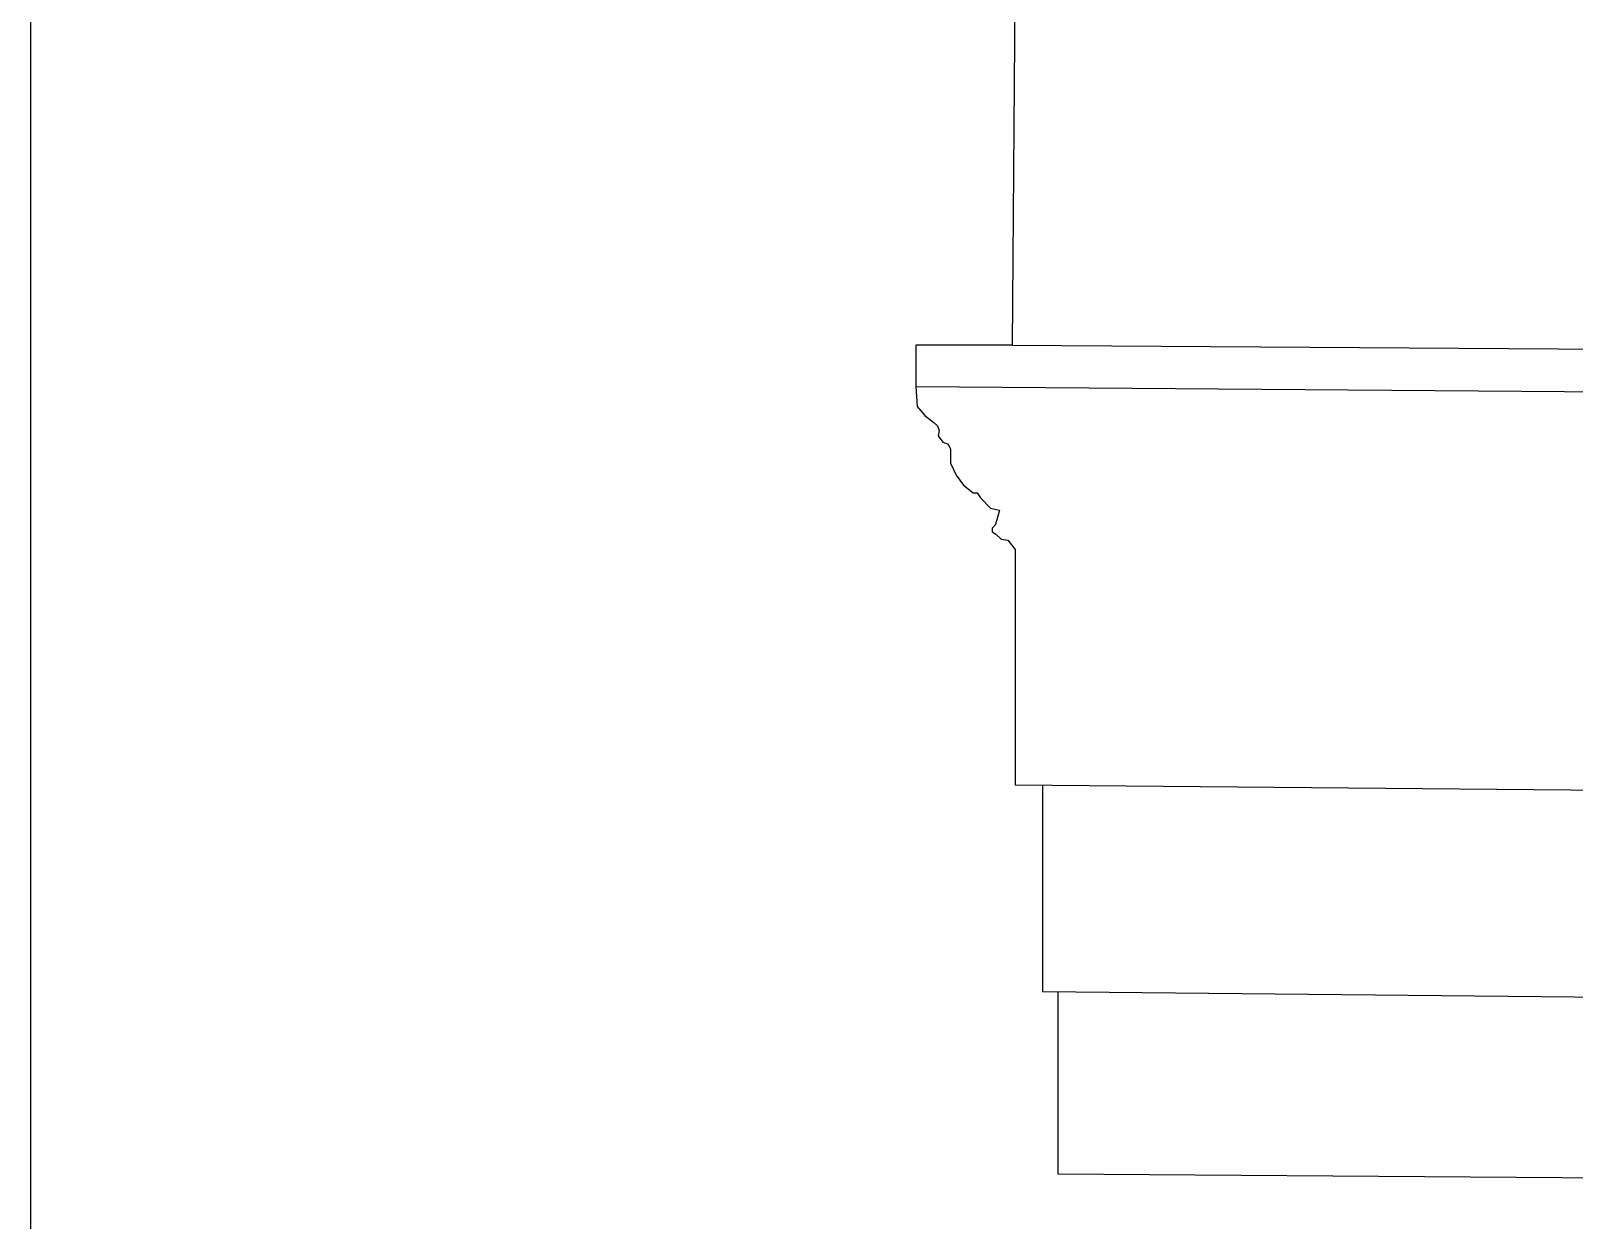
# Model space of a CAD drawing. Header units: inches. Extents: x 21.4 to 22.4, y 12.97 to 14.39.
# Drawn here: x 21.396 to 21.966, y 13.509 to 13.949 of the extents above; entities that cross this region are included whole.
import ezdxf

# ---------------------------------------------------------------- set-up
doc = ezdxf.new("R2010")
doc.units = ezdxf.units.IN
doc.header["$MEASUREMENT"] = 0
doc.layers.add('foro', color=7, linetype='Continuous')
doc.layers.add('çziigi', color=10, linetype='Continuous')
picture_1 = doc.add_image_def('image1.jpg', size_in_pixel=(1984, 2806))
picture_2 = doc.add_image_def('image2.jpg', size_in_pixel=(1984, 2806))

msp = doc.modelspace()

# ---------------------------------------------------------------- linework, layer by layer
at = {"layer": 'çziigi'}
for p, q in [((21.76032, 14.05301), (21.75872, 13.83243)), ((21.75872, 13.83243), (21.72306, 13.83243)), ((21.72306, 13.83243), (21.72306, 13.81712)), ((21.75872, 13.83243), (22.16431, 13.82962)), ((21.72306, 13.81712), (21.72364, 13.80977)), ((21.72306, 13.81712), (22.16358, 13.81369)), ((21.72364, 13.80977), (21.72642, 13.80634)), ((21.72642, 13.80634), (21.72985, 13.80362)), ((21.72985, 13.80362), (21.73114, 13.8026)), ((21.73114, 13.8026), (21.73169, 13.80079)), ((21.73169, 13.80079), (21.73131, 13.79892)), ((21.73131, 13.79892), (21.73308, 13.7965)), ((21.73308, 13.7965), (21.73509, 13.79579)), ((21.73509, 13.79579), (21.73588, 13.79395)), ((21.73588, 13.79395), (21.73588, 13.78881)), ((21.73588, 13.78881), (21.73799, 13.78435)), ((21.73799, 13.78435), (21.74066, 13.78059)), ((21.74066, 13.78059), (21.74431, 13.77776)), ((21.74431, 13.77776), (21.74573, 13.77776)), ((21.74573, 13.77776), (21.74704, 13.77601)), ((21.74704, 13.77601), (21.75074, 13.7722)), ((21.75074, 13.7722), (21.75401, 13.77144)), ((21.75298, 13.76787), (21.75242, 13.76591)), ((21.75401, 13.77144), (21.75298, 13.76787)), ((21.75242, 13.76591), (21.75128, 13.76474)), ((21.75128, 13.76474), (21.75128, 13.76341)), ((21.75128, 13.76341), (21.75264, 13.76249)), ((21.75264, 13.76249), (21.75462, 13.76072)), ((21.75462, 13.76072), (21.75704, 13.76031)), ((21.75704, 13.76031), (21.75981, 13.75691)), ((21.75981, 13.75691), (21.75981, 13.66991)), ((21.75981, 13.66991), (22.16237, 13.6664)), ((21.76988, 13.66983), (21.76988, 13.59352)), ((21.76988, 13.59352), (22.1633, 13.58974)), ((21.77558, 13.59347), (21.77558, 13.52623)), ((21.77558, 13.52623), (22.1618, 13.52323))]:
    msp.add_line(p, q, dxfattribs=at)

# ---------------------------------------------------------------- pictures from other files: only their frames are drawn
at = {"layer": 'foro'}
image = msp.add_image(picture_2, insert=(21.39607, 12.97297), size_in_units=(1.00045, 1.41495), dxfattribs=at)
image.dxf.flags = 7
image = msp.add_image(picture_1, insert=(21.39607, 12.97297), size_in_units=(1, 1.41431), rotation=0, dxfattribs=at)
image.dxf.flags = 7

doc.saveas('drawing.dxf')
